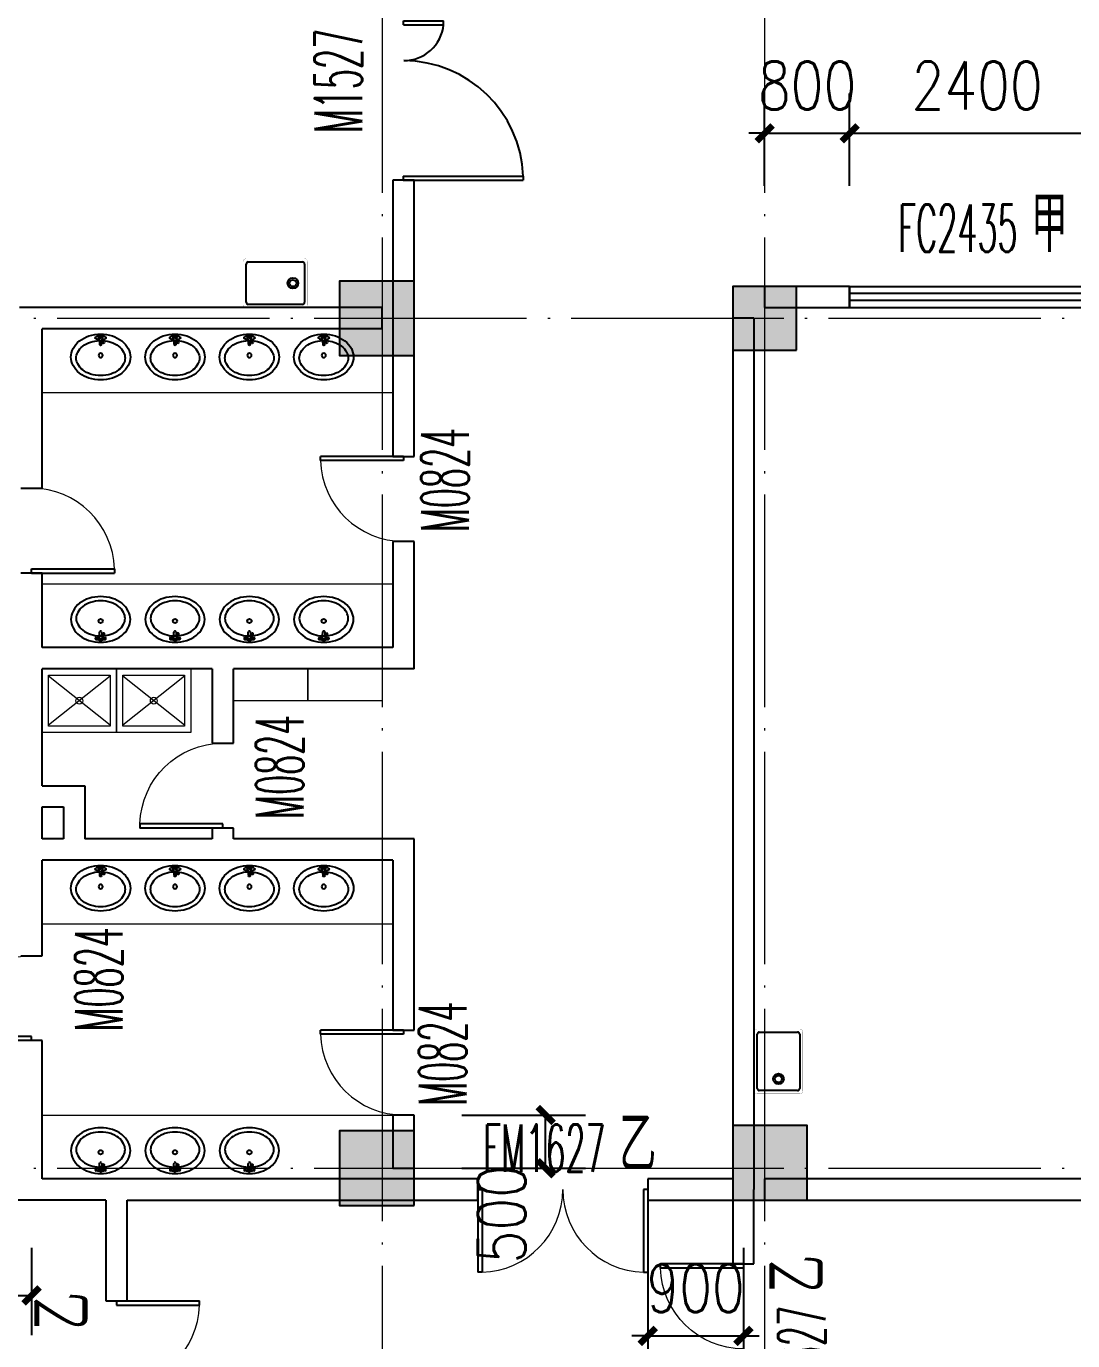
# Model space of a CAD drawing. Extents: x 1417642 to 3570900, y 124798 to 1191112.
# Drawn here: x 1518129 to 1527979, y 699909 to 712281 of the extents above; entities that cross this region are included whole.
import ezdxf

# ---------------------------------------------------------------- set-up
doc = ezdxf.new("R2010")
doc.units = 0
doc.header["$LTSCALE"] = 1000
doc.header["$MEASUREMENT"] = 0
doc.linetypes.add('DOTE', pattern=[2.42, 2, -0.2, 0.02, -0.2])
doc.layers.get('0').update_dxf_attribs({"linetype": 'CONTINUOUS'})
doc.layers.get('Defpoints').update_dxf_attribs({"linetype": 'CONTINUOUS'})
for name, color, linetype in [('colu', 2, 'CONTINUOUS'), ('DOTE', 1, 'DOTE'), ('LATRINE', 6, 'CONTINUOUS'), ('LVTRY', 6, 'CONTINUOUS'), ('PUB_DIM', 3, 'CONTINUOUS'), ('tiaozheng', 20, 'CONTINUOUS'), ('WALL', 4, 'CONTINUOUS'), ('WINDOW', 2, 'CONTINUOUS'), ('WINDOW_TEXT', 7, 'CONTINUOUS'), ('柱填充', 8, 'CONTINUOUS'), ('水点', 3, 'CONTINUOUS')]:
    doc.layers.add(name, color=color, linetype=linetype)
doc.styles.add('_TCH_WINDOW', font='ROMANS.shx', dxfattribs={"width": 0.7, "height": 400, "bigfont": 'Z.shx'})
doc.styles.add('DIM_FONT', font='SIMPLEX.shx', dxfattribs={"width": 0.8})
doc.styles.get("Standard").update_dxf_attribs({"font": 'GBENOR', "bigfont": 'GBCBIG'})
doc.dimstyles.new('DIMN150', dxfattribs={"dimscale": 1.5, "dimtxt": 300, "dimasz": 100, "dimexe": 250, "dimexo": 300, "dimgap": 150, "dimtad": 1, "dimdec": 0, "dimzin": 0, "dimdsep": 46, "dimtxsty": 'DIM_FONT', "dimblk": 'ARCHTICK', "dimcen": 0.09, "dimdle": 1.5, "dimclrt": 7, "dimazin": 2, "dimtfac": 1, "dimtdec": 0, "dimtix": 1, "dimtmove": 2, "dimatfit": 3, "dimldrblk": 'ARCHTICK', "dimfxl": 1, "dimtolj": 1, "dimtzin": 0, "dimarcsym": 0})

# ---------------------------------------------------------------- blocks, each defined once
blk = doc.blocks.new('M_E3')
for p, q in [((-275, -410), (-275, -50)), ((-255, -30), (255, -30)), ((275, -50), (275, -410)), ((255, -430), (-255, -430))]:
    blk.add_line(p, q)
at = {"const_width": 1.5}
for points in [[(-275, 0, 0.414214), (-305, -30, 0.414214)], [(305, -30, 0.414214), (275, 0, 0.414214)], [(-305, -430, 0.414214), (-275, -460, 0.414214)], [(275, -460, 0.414214), (305, -430, 0.414214)]]:
    blk.add_lwpolyline(points, format="xyb", dxfattribs=at)
for points in [[(-275, 0), (275, 0)], [(-305, -430), (-305, -30)], [(305, -30), (305, -430)], [(275, -460), (-275, -460)]]:
    blk.add_lwpolyline(points, dxfattribs=at)
for radius in [50, 32.5]:
    blk.add_circle((165, -230), radius)
for centre, start, end in [((-255, -50), 90, 180), ((255, -50), 0, 90), ((-255, -410), 180, 270), ((255, -410), 270, 0)]:
    blk.add_arc(centre, 20, start, end)
at = {"width": 0.8, "flags": 9}
for tag in ['XSIZE', 'YSIZE']:
    blk.add_attdef(tag, (0, 0), '', height=0.5, dxfattribs=at)
blk = doc.blocks.new('678')
at = {"layer": '柱填充'}
h = blk.add_hatch(color=256, dxfattribs=at)
h.paths.add_polyline_path([(1591630, 863580), (1591630, 864280), (1590930, 864280), (1590930, 863580)])
h.paths.add_polyline_path([(1591630, 871580), (1591630, 872280), (1590930, 872280), (1590930, 871580)])
h.paths.add_polyline_path([(1635280, 879530), (1635280, 880230), (1634580, 880230), (1634580, 879530)])
h.paths.add_polyline_path([(1658830, 893230), (1658830, 893830), (1658230, 893830), (1658230, 893230)])
h.paths.add_polyline_path([(1658880, 883230), (1658880, 883930), (1658180, 883930), (1658180, 883230)])
h.paths.add_polyline_path([(1658830, 879630), (1658830, 880230), (1658230, 880230), (1658230, 879630)])
h.paths.add_polyline_path([(1658880, 872230), (1658180, 872230), (1658180, 871630), (1658880, 871630)])
h.paths.add_polyline_path([(1658830, 863630), (1658830, 864230), (1658230, 864230), (1658230, 863630)])
h.paths.add_polyline_path([(1658830, 853630), (1658830, 854230), (1658230, 854230), (1658230, 853630)])
h.paths.add_polyline_path([(1658830, 845630), (1658830, 846230), (1658230, 846230), (1658230, 845630)])
h.paths.add_polyline_path([(1658830, 835630), (1658830, 836230), (1658230, 836230), (1658230, 835630)])
h.paths.add_polyline_path([(1648830, 893230), (1648830, 893830), (1648230, 893830), (1648230, 893230)])
h.paths.add_polyline_path([(1648830, 883230), (1648830, 883830), (1648230, 883830), (1648230, 883230)])
h.paths.add_polyline_path([(1648830, 879630), (1648830, 880230), (1648230, 880230), (1648230, 879630)])
h.paths.add_polyline_path([(1648830, 871630), (1648830, 872230), (1648230, 872230), (1648230, 871630)])
h.paths.add_polyline_path([(1648930, 863580), (1648930, 864280), (1648230, 864280), (1648230, 863580)])
h.paths.add_polyline_path([(1648930, 853580), (1648930, 854280), (1648230, 854280), (1648230, 853580)])
h.paths.add_polyline_path([(1648930, 845630), (1648930, 846330), (1648230, 846330), (1648230, 845630)])
h.paths.add_polyline_path([(1648930, 835630), (1648930, 836330), (1648230, 836330), (1648230, 835630)])
h.paths.add_polyline_path([(1645230, 891430), (1645230, 892030), (1644630, 892030), (1644630, 891430)])
h.paths.add_polyline_path([(1645280, 883230), (1645280, 883930), (1644580, 883930), (1644580, 883230)])
h.paths.add_polyline_path([(1645230, 879630), (1645230, 880230), (1644630, 880230), (1644630, 879630)])
h.paths.add_polyline_path([(1645230, 871630), (1645230, 872230), (1644630, 872230), (1644630, 871630)])
h.paths.add_polyline_path([(1645230, 863630), (1645230, 864230), (1644630, 864230), (1644630, 863630)])
h.paths.add_polyline_path([(1645230, 853630), (1645230, 854230), (1644630, 854230), (1644630, 853630)])
h.paths.add_polyline_path([(1645280, 845630), (1645280, 846330), (1644580, 846330), (1644580, 845630)])
h.paths.add_polyline_path([(1645230, 835630), (1645230, 836230), (1644630, 836230), (1644630, 835630)])
h.paths.add_polyline_path([(1635230, 893230), (1635230, 893830), (1634630, 893830), (1634630, 893230)])
h.paths.add_polyline_path([(1635230, 891430), (1635230, 892030), (1634630, 892030), (1634630, 891430)])
h.paths.add_polyline_path([(1635280, 883230), (1635280, 883930), (1634580, 883930), (1634580, 883230)])
h.paths.add_polyline_path([(1635230, 871630), (1635230, 872430), (1634630, 872430), (1634630, 871630)])
h.paths.add_polyline_path([(1635230, 853430), (1635230, 854230), (1634630, 854230), (1634630, 853430)])
h.paths.add_polyline_path([(1635330, 845630), (1635330, 846430), (1634530, 846430), (1634530, 845630)])
h.paths.add_polyline_path([(1635230, 835630), (1635230, 836230), (1634630, 836230), (1634630, 835630)])
h.paths.add_polyline_path([(1627230, 893230), (1627230, 893830), (1626630, 893830), (1626630, 893230)])
h.paths.add_polyline_path([(1627280, 883230), (1627280, 883930), (1626580, 883930), (1626580, 883230)])
h.paths.add_polyline_path([(1627230, 879630), (1627230, 880230), (1626630, 880230), (1626630, 879630)])
h.paths.add_polyline_path([(1627230, 871630), (1627230, 872430), (1626630, 872430), (1626630, 871630)])
h.paths.add_polyline_path([(1627230, 853430), (1627230, 854230), (1626630, 854230), (1626630, 853430)])
h.paths.add_polyline_path([(1627330, 845630), (1627330, 846430), (1626530, 846430), (1626530, 845630)])
h.paths.add_polyline_path([(1627230, 835630), (1627230, 836230), (1626630, 836230), (1626630, 835630)])
h.paths.add_polyline_path([(1619230, 893230), (1619230, 893830), (1618630, 893830), (1618630, 893230)])
h.paths.add_polyline_path([(1619280, 883230), (1619280, 883930), (1618580, 883930), (1618580, 883230)])
h.paths.add_polyline_path([(1619230, 879630), (1619230, 880230), (1618630, 880230), (1618630, 879630)])
h.paths.add_polyline_path([(1619230, 871630), (1619230, 872430), (1618630, 872430), (1618630, 871630)])
h.paths.add_polyline_path([(1619230, 853430), (1619230, 854230), (1618630, 854230), (1618630, 853430)])
h.paths.add_polyline_path([(1619330, 845630), (1619330, 846430), (1618530, 846430), (1618530, 845630)])
h.paths.add_polyline_path([(1619280, 835580), (1619280, 836280), (1618580, 836280), (1618580, 835580)])
h.paths.add_polyline_path([(1611230, 893230), (1611230, 893830), (1610630, 893830), (1610630, 893230)])
h.paths.add_polyline_path([(1611280, 883230), (1611280, 883930), (1610580, 883930), (1610580, 883230)])
h.paths.add_polyline_path([(1611230, 879630), (1611230, 880230), (1610630, 880230), (1610630, 879630)])
h.paths.add_polyline_path([(1611230, 871630), (1611230, 872430), (1610630, 872430), (1610630, 871630)])
h.paths.add_polyline_path([(1611230, 853430), (1611230, 854230), (1610630, 854230), (1610630, 853430)])
h.paths.add_polyline_path([(1611330, 845630), (1611330, 846430), (1610530, 846430), (1610530, 845630)])
h.paths.add_polyline_path([(1611280, 835580), (1611280, 836280), (1610580, 836280), (1610580, 835580)])
h.paths.add_polyline_path([(1603230, 893230), (1603230, 893830), (1602630, 893830), (1602630, 893230)])
h.paths.add_polyline_path([(1603280, 883230), (1603280, 883930), (1602580, 883930), (1602580, 883230)])
h.paths.add_polyline_path([(1603230, 879630), (1603230, 880230), (1602630, 880230), (1602630, 879630)])
h.paths.add_polyline_path([(1603230, 871630), (1603230, 872430), (1602630, 872430), (1602630, 871630)])
h.paths.add_polyline_path([(1603230, 853430), (1603230, 854230), (1602630, 854230), (1602630, 853430)])
h.paths.add_polyline_path([(1603330, 845630), (1603330, 846430), (1602530, 846430), (1602530, 845630)])
h.paths.add_polyline_path([(1603280, 835580), (1603280, 836280), (1602580, 836280), (1602580, 835580)])
h.paths.add_polyline_path([(1603230, 814930), (1603230, 815530), (1602630, 815530), (1602630, 814930)])
h.paths.add_polyline_path([(1595230, 893230), (1595230, 893830), (1594630, 893830), (1594630, 893230)])
h.paths.add_polyline_path([(1595230, 883230), (1595230, 883830), (1594630, 883830), (1594630, 883230)])
h.paths.add_polyline_path([(1595230, 879630), (1595230, 880230), (1594630, 880230), (1594630, 879630)])
h.paths.add_polyline_path([(1595230, 871630), (1595230, 872230), (1594630, 872230), (1594630, 871630)])
h.paths.add_polyline_path([(1595230, 863630), (1595230, 864230), (1594630, 864230), (1594630, 863630)])
h.paths.add_polyline_path([(1595230, 853630), (1595230, 854230), (1594630, 854230), (1594630, 853630)])
h.paths.add_polyline_path([(1595330, 845630), (1595330, 846330), (1594630, 846330), (1594630, 845630)])
h.paths.add_polyline_path([(1595330, 835580), (1595330, 836280), (1594630, 836280), (1594630, 835580)])
h.paths.add_polyline_path([(1591630, 893230), (1591630, 893830), (1591030, 893830), (1591030, 893230)])
h.paths.add_polyline_path([(1591680, 883230), (1591680, 883930), (1590980, 883930), (1590980, 883230)])
h.paths.add_polyline_path([(1591630, 879630), (1591630, 880230), (1591030, 880230), (1591030, 879630)])
h.paths.add_polyline_path([(1591630, 853580), (1591630, 854280), (1590930, 854280), (1590930, 853580)])
h.paths.add_polyline_path([(1591630, 845580), (1591630, 846280), (1590930, 846280), (1590930, 845580)])
h.paths.add_polyline_path([(1591630, 835630), (1591630, 836330), (1590930, 836330), (1590930, 835630)])
h.paths.add_polyline_path([(1591630, 814930), (1591630, 815530), (1591030, 815530), (1591030, 814930)])
h.paths.add_polyline_path([(1581630, 893230), (1581630, 893830), (1581030, 893830), (1581030, 893230)])
h.paths.add_polyline_path([(1581730, 883230), (1581730, 883930), (1581030, 883930), (1581030, 883230)])
h.paths.add_polyline_path([(1581630, 879630), (1581630, 880230), (1581030, 880230), (1581030, 879630)])
h.paths.add_polyline_path([(1581630, 871630), (1581630, 872230), (1581030, 872230), (1581030, 871630)])
h.paths.add_polyline_path([(1581630, 863630), (1581630, 864230), (1581030, 864230), (1581030, 863630)])
h.paths.add_polyline_path([(1581630, 853630), (1581630, 854230), (1581030, 854230), (1581030, 853630)])
h.paths.add_polyline_path([(1581630, 845630), (1581630, 846230), (1581030, 846230), (1581030, 845630)])
h.paths.add_polyline_path([(1581630, 835630), (1581630, 836230), (1581030, 836230), (1581030, 835630)])
h.paths.add_polyline_path([(1581630, 814930), (1581630, 815530), (1581030, 815530), (1581030, 814930)])
h.paths.add_polyline_path([(1603230, 830430), (1603230, 831230), (1602530, 831230), (1602530, 830430)])
h.paths.add_polyline_path([(1603230, 818530), (1603230, 819330), (1602530, 819330), (1602530, 818530)])
h.paths.add_polyline_path([(1581030, 831230), (1581030, 830430), (1581730, 830430), (1581730, 831230)])
h.paths.add_polyline_path([(1581030, 819330), (1581030, 818530), (1581730, 818530), (1581730, 819330)])
h.paths.add_polyline_path([(1591630, 830430), (1591630, 831230), (1590930, 831230), (1590930, 830430)])
h.paths.add_polyline_path([(1591630, 818530), (1591630, 819330), (1590930, 819330), (1590930, 818530)])
at = {"layer": 'colu'}
for points in [[(1591630, 853580), (1591630, 854280), (1590930, 854280), (1590930, 853580)], [(1595230, 853630), (1595230, 854230), (1594630, 854230), (1594630, 853630)], [(1591630, 845580), (1591630, 846280), (1590930, 846280), (1590930, 845580)], [(1595330, 845630), (1595330, 846330), (1594630, 846330), (1594630, 845630)]]:
    blk.add_lwpolyline(points, close=True, dxfattribs=at)
blk = doc.blocks.new('_ArchTick')
at = {"color": 0, "linetype": 'ByBlock', "const_width": 0.4}
blk.add_lwpolyline([(-0.5, -0.5), (0.5, 0.5)], dxfattribs=at)
blk = doc.blocks.new('*D3253')
at = {"layer": 'Defpoints', "color": 0}
for p in [(1523979, 701233), (1524879, 701233), (1524879, 699954)]:
    blk.add_point(p, dxfattribs=at)
at = {"layer": 'PUB_DIM', "color": 0, "lineweight": -2}
for p, q in [((1523979, 700783), (1523979, 699579)), ((1524879, 700783), (1524879, 699579)), ((1523979, 699954), (1523829, 699954)), ((1523979, 699954), (1524879, 699954)), ((1524879, 699954), (1525029, 699954))]:
    blk.add_line(p, q, dxfattribs=at)
at = {"layer": 'PUB_DIM', "color": 0, "lineweight": -2, "xscale": 150, "yscale": 150, "zscale": 150}
blk.add_blockref('_ArchTick', (1523979, 699954), dxfattribs=at)
at = {"layer": 'PUB_DIM', "color": 0, "lineweight": -2, "xscale": 150, "yscale": 150, "zscale": 150, "rotation": 180}
blk.add_blockref('_ArchTick', (1524879, 699954), dxfattribs=at)
at = {"layer": 'PUB_DIM', "color": 7, "insert": (1524429, 700404), "char_height": 450, "attachment_point": 5, "style": 'DIM_FONT'}
blk.add_mtext('\\A1;900', dxfattribs=at)
blk = doc.blocks.new('*D3439')
at = {"layer": 'Defpoints', "color": 0}
for p in [(1525879, 711274), (1525079, 710329), (1525879, 710329)]:
    blk.add_point(p, dxfattribs=at)
at = {"layer": 'PUB_DIM', "color": 0, "lineweight": -2}
for p, q in [((1525079, 710779), (1525079, 711649)), ((1525879, 710779), (1525879, 711649)), ((1525079, 711274), (1524929, 711274)), ((1525079, 711274), (1525879, 711274)), ((1525879, 711274), (1526029, 711274))]:
    blk.add_line(p, q, dxfattribs=at)
at = {"layer": 'PUB_DIM', "color": 0, "lineweight": -2, "xscale": 150, "yscale": 150, "zscale": 150}
blk.add_blockref('_ArchTick', (1525079, 711274), dxfattribs=at)
at = {"layer": 'PUB_DIM', "color": 0, "lineweight": -2, "xscale": 150, "yscale": 150, "zscale": 150, "rotation": 180}
blk.add_blockref('_ArchTick', (1525879, 711274), dxfattribs=at)
at = {"layer": 'PUB_DIM', "color": 7, "insert": (1525479, 711724), "char_height": 450, "attachment_point": 5, "style": 'DIM_FONT'}
blk.add_mtext('\\A1;800', dxfattribs=at)
blk = doc.blocks.new('*D3440')
at = {"layer": 'Defpoints', "color": 0}
for p in [(1528279, 711274), (1525879, 710329), (1528279, 710329)]:
    blk.add_point(p, dxfattribs=at)
at = {"layer": 'PUB_DIM', "color": 0, "lineweight": -2}
for p, q in [((1525879, 710779), (1525879, 711649)), ((1528279, 710779), (1528279, 711649)), ((1525877, 711274), (1528281, 711274))]:
    blk.add_line(p, q, dxfattribs=at)
at = {"layer": 'PUB_DIM', "color": 0, "lineweight": -2, "xscale": 150, "yscale": 150, "zscale": 150, "rotation": 180}
blk.add_blockref('_ArchTick', (1525879, 711274), dxfattribs=at)
at = {"layer": 'PUB_DIM', "color": 0, "lineweight": -2, "xscale": 150, "yscale": 150, "zscale": 150}
blk.add_blockref('_ArchTick', (1528279, 711274), dxfattribs=at)
at = {"layer": 'PUB_DIM', "color": 7, "insert": (1527079, 711724), "char_height": 450, "attachment_point": 5, "style": 'DIM_FONT'}
blk.add_mtext('\\A1;2400', dxfattribs=at)
blk = doc.blocks.new('*D3490')
at = {"layer": 'Defpoints', "color": 0}
for p in [(1521779, 702033), (1523017, 702033), (1521779, 701533)]:
    blk.add_point(p, dxfattribs=at)
at = {"layer": 'PUB_DIM', "color": 0, "lineweight": -2}
for p, q in [((1522229, 702033), (1523392, 702033)), ((1523017, 701531), (1523017, 702035)), ((1522229, 701533), (1523392, 701533))]:
    blk.add_line(p, q, dxfattribs=at)
at = {"layer": 'PUB_DIM', "color": 0, "lineweight": -2, "xscale": 150, "yscale": 150, "zscale": 150}
for p, rotation in [((1523017, 702033), 90), ((1523017, 701533), 270)]:
    blk.add_blockref('_ArchTick', p, dxfattribs=dict(at, rotation=rotation))
at = {"layer": 'PUB_DIM', "color": 7, "insert": (1522604, 701100), "char_height": 450, "attachment_point": 5, "rotation": 90, "style": 'DIM_FONT'}
blk.add_mtext('\\A1;500', dxfattribs=at)
blk = doc.blocks.new('*D3515')
at = {"layer": 'Defpoints', "color": 0}
for p in [(1514979, 701232), (1518179, 701232), (1518179, 700335)]:
    blk.add_point(p, dxfattribs=at)
at = {"layer": 'PUB_DIM', "color": 0, "lineweight": -2}
for p, q in [((1514979, 700782), (1514979, 699960)), ((1518179, 700782), (1518179, 699960)), ((1514977, 700335), (1518181, 700335))]:
    blk.add_line(p, q, dxfattribs=at)
at = {"layer": 'PUB_DIM', "color": 0, "lineweight": -2, "xscale": 150, "yscale": 150, "zscale": 150, "rotation": 180}
blk.add_blockref('_ArchTick', (1514979, 700335), dxfattribs=at)
at = {"layer": 'PUB_DIM', "color": 0, "lineweight": -2, "xscale": 150, "yscale": 150, "zscale": 150}
blk.add_blockref('_ArchTick', (1518179, 700335), dxfattribs=at)
at = {"layer": 'PUB_DIM', "color": 7, "insert": (1516579, 700785), "char_height": 450, "attachment_point": 5, "style": 'DIM_FONT'}
blk.add_mtext('\\A1;3200', dxfattribs=at)
blk = doc.blocks.new('$TCHSYS$WIN2D')
for p, q in [((-0.5, 0.5), (0.5, 0.5)), ((-0.5, 0.5), (-0.5, -0.5)), ((0.5, 0.5), (0.5, -0.5)), ((0.5, 0.1667), (-0.5, 0.1667)), ((0.5, -0.1667), (-0.5, -0.1667)), ((-0.5, -0.5), (0.5, -0.5))]:
    blk.add_line(p, q)
blk = doc.blocks.new('$DorLib2D$00000225')
at = {"color": 0}
for p, q in [((0.475, -0.0014), (0.475, 0.7521)), ((0.475, 0.7521), (0.5, 0.7521)), ((0.5, -0.0014), (0.5, 0.7521)), ((-0.5, 0), (-0.5, 0.252)), ((-0.475, 0.252), (-0.5, 0.252)), ((-0.475, 0), (-0.475, 0.252)), ((-0.475, 0), (-0.5, 0)), ((0.475, -0.0014), (0.5, -0.0014))]:
    blk.add_line(p, q, dxfattribs=at)
for centre, radius, start, end in [((0.5046, -0.0019), 0.7546, 92.24927, 179.72377), ((-0.5008, 0.0026), 0.2508, 359.78987, 84.09744)]:
    blk.add_arc(centre, radius, start, end, dxfattribs=at)
blk = doc.blocks.new('$lvtry$00000193')
for p, q in [((-17, -43, 0), (-17, -33, 0)), ((17, -43, 0), (17, -33, 0))]:
    blk.add_line(p, q)
at = {"elevation": 0}
blk.add_lwpolyline([(280, -215, 0.12431), (260, -136, 0.105707), (198, -63, 0.086941), (110, -17, 0.077137), (0, 0, 0.077137), (-110, -17, 0.086941), (-198, -63, 0.105707), (-260, -136, 0.12431), (-280, -215, 0.12431), (-260, -294, 0.105707), (-198, -367, 0.086941), (-110, -413, 0.077137), (0, -430, 0.077137), (110, -413, 0.086941), (198, -367, 0.105707), (260, -294, 0.12431)], format="xyb", close=True, dxfattribs=at)
blk.add_lwpolyline([(-25, -61, 0.056876), (-95, -75, 0.086941), (-168, -113, 0.105707), (-216, -170, 0.12431), (-230, -225, 0.12431), (-216, -280, 0.105707), (-168, -337, 0.086941), (-95, -375, 0.077137), (0, -390, 0.077137), (95, -375, 0.086941), (168, -337, 0.105707), (216, -280, 0.12431), (230, -225, 0.12431), (216, -170, 0.105707), (168, -113, 0.086941), (95, -75, 0.06676), (13, -60, 0.06676)], format="xyb", dxfattribs=at)
for centre, radius in [((0, -43, 0), 16.7), ((0, -200, 0), 20)]:
    blk.add_circle(centre, radius)
for centre, radius, start, end in [((-40, -34, 0), 10.1, 106.6096, 258.1648), ((-64, 234, 0), 259, 274.7069, 282.3732), ((-75, -213, 0), 173, 71.36, 79.1873), ((-29, -80, 0), 6.77, 155.344, 308.3224), ((-171, 19, 0), 166, 324.8411, 338.1337), ((-171, 19, 0), 170, 324.8411, 331.3523), ((-29, -80, 0), 3.37, 155.344, 308.3224), ((100, -194, 0), 170, 132.3141, 138.8253), ((100, -194, 0), 166, 125.5327, 138.8253), ((-12, -58, 0), 10.6, 201.8924, 261.774), ((0, -33, 0), 16.7, 0, 180), ((-381, -115, 0), 372, 2.3982, 6.7627), ((0, -96, 0), 9.9, 201.7837, 338.2163), ((64, 234, 0), 259, 257.6268, 265.2931), ((381, -115, 0), 372, 170.1008, 177.6018), ((75, -213, 0), 173, 100.8127, 110.4191), ((40, -34, 0), 10.1, 281.8352, 73.3904)]:
    blk.add_arc(centre, radius, start, end)
blk.add_point((0, -33, 0))
blk = doc.blocks.new('$DorLib2D$00000001')
for p, q in [((0.45, 0.975), (0.5, 0.975)), ((0.45, 0), (0.45, 0.975)), ((0.5, 0), (0.5, 0.975)), ((0.5, 0), (0.45, 0))]:
    blk.add_line(p, q)
at = {"lineweight": 13}
blk.add_arc((0.475, 0), 0.975, 91.4693, 180, dxfattribs=at)
blk = doc.blocks.new('$DorLib2D$00000002')
for p, q in [((-0.5, 0), (-0.5, 0.4875)), ((-0.475, 0.4875), (-0.5, 0.4875)), ((-0.475, 0), (-0.475, 0.4875)), ((0.475, 0), (0.475, 0.4875)), ((0.475, 0.4875), (0.5, 0.4875)), ((0.5, 0), (0.5, 0.4875)), ((-0.5, 0), (-0.475, 0)), ((0.5, 0), (0.475, 0))]:
    blk.add_line(p, q)
at = {"lineweight": 13}
for centre, start, end in [((-0.4875, 0), 0, 88.53072), ((0.4875, 0), 91.46928, 180)]:
    blk.add_arc(centre, 0.4875, start, end, dxfattribs=at)

msp = doc.modelspace()

# ---------------------------------------------------------------- linework, layer by layer
at = {"layer": 'DOTE', "lineweight": 0, "elevation": 0}
for points in [[(1521478.8, 727233.2), (1521478.8, 643548.7)], [(1525078.8, 727233.2), (1525078.8, 643548.7)], [(1501478.8, 709533.2), (1597499.2, 709533.2)], [(1501478.8, 701533.2), (1597499.2, 701533.2)]]:
    msp.add_lwpolyline(points, dxfattribs=at)
at = {"layer": 'LATRINE', "lineweight": 0, "elevation": 0}
for points in [[(1518278.8, 708833.2), (1521078.8, 708833.2)], [(1518278.8, 708833.2), (1521578.8, 708833.2)], [(1518278.8, 707033.2), (1521578.8, 707033.2)], [(1518278.8, 703833.2), (1521578.8, 703833.2)], [(1518278.8, 702033.2), (1521678.8, 702033.2)]]:
    msp.add_lwpolyline(points, dxfattribs=at)
at = {"layer": 'LVTRY', "lineweight": 0}
for p, q in [((1518918.8, 706165.2, 0), (1518338.8, 705701.6, 0)), ((1518918.8, 705701.6, 0), (1518338.8, 706165.2, 0)), ((1519618.8, 706165.2, 0), (1519038.8, 705701.6, 0)), ((1519618.8, 705701.6, 0), (1519038.8, 706165.2, 0))]:
    msp.add_line(p, q, dxfattribs=at)
at = {"layer": 'LVTRY', "lineweight": 0, "elevation": 0}
for points in [[(1518278.8, 706233.2), (1518978.8, 706233.2), (1518978.8, 705633.5), (1518278.8, 705633.5)], [(1518978.8, 706233.2), (1519678.8, 706233.2), (1519678.8, 705633.5), (1518978.8, 705633.5)], [(1520078.8, 706233.2), (1520778.8, 706233.2), (1520778.8, 705933.5), (1520078.8, 705933.5)], [(1520778.8, 706233.2), (1521478.8, 706233.2), (1521478.8, 705933.5), (1520778.8, 705933.5)], [(1518338.8, 706173.2), (1518918.8, 706173.2), (1518918.8, 705693.5), (1518338.8, 705693.5)], [(1519038.8, 706173.2), (1519618.8, 706173.2), (1519618.8, 705693.5), (1519038.8, 705693.5)]]:
    msp.add_lwpolyline(points, close=True, dxfattribs=at)
at = {"layer": 'LVTRY', "lineweight": 0}
for centre in [(1518628.8, 705933.4, 0), (1519328.8, 705933.4, 0)]:
    msp.add_circle(centre, 32.1, dxfattribs=at)
at = {"layer": 'WALL'}
for p, q in [((1521778.8, 710833.2), (1521578.8, 710833.2)), ((1521578.8, 710833.2), (1521578.8, 709533.2)), ((1521778.8, 709533.2), (1521778.8, 710833.2)), ((1525878.8, 709833.2), (1525078.8, 709833.2)), ((1525078.8, 709833.2), (1525078.8, 709633.2)), ((1525878.8, 709633.2), (1525878.8, 709833.2)), ((1518178.8, 709633.2), (1518066.3, 709633.2)), ((1521478.8, 709633.2), (1518178.8, 709633.2)), ((1521478.8, 709433.2), (1521478.8, 709633.2)), ((1525078.8, 709633.2), (1525878.8, 709633.2)), ((1521578.8, 709533.2), (1521578.8, 708233.2)), ((1521778.8, 708233.2), (1521778.8, 709533.2)), ((1524778.8, 709533.2), (1524778.8, 701433.2)), ((1524978.8, 709533.2), (1524778.8, 709533.2)), ((1524978.8, 709533.2), (1524978.8, 701333.2)), ((1521478.8, 709433.2), (1518278.8, 709433.2)), ((1518278.8, 707933.2), (1518278.8, 709433.2)), ((1521578.8, 708233.2), (1521778.8, 708233.2)), ((1518078.8, 707933.2), (1518278.8, 707933.2)), ((1521778.8, 707433.2), (1521578.8, 707433.2)), ((1521578.8, 707433.2), (1521578.8, 706433.2)), ((1521778.8, 706233.2), (1521778.8, 707433.2)), ((1518278.8, 707133.2), (1518078.8, 707133.2)), ((1518278.8, 706433.2), (1518278.8, 707133.2)), ((1519978.8, 706433.2), (1518278.8, 706433.2)), ((1521578.8, 706433.2), (1519978.8, 706433.2)), ((1519878.8, 706233.2), (1518278.8, 706233.2)), ((1518278.8, 705333.2), (1518278.8, 706233.2)), ((1519878.8, 706233.2), (1519878.8, 705533.2)), ((1521778.8, 706233.2), (1520078.8, 706233.2)), ((1520078.8, 705533.2), (1520078.8, 706233.2)), ((1519878.8, 705533.2), (1520078.8, 705533.2)), ((1518278.8, 705133.2), (1518278.8, 705333.2)), ((1518278.8, 705133.2), (1518678.8, 705133.2)), ((1518678.8, 705133.2), (1518678.8, 704633.2)), ((1518278.8, 704933.2), (1518478.8, 704933.2)), ((1518278.8, 704633.2), (1518278.8, 704933.2)), ((1518478.8, 704933.2), (1518478.8, 704633.2)), ((1520078.8, 704733.2), (1519878.8, 704733.2)), ((1519878.8, 704733.2), (1519878.8, 704633.2)), ((1520078.8, 704633.2), (1520078.8, 704733.2)), ((1518478.8, 704633.2), (1518278.8, 704633.2)), ((1519878.8, 704633.2), (1518678.8, 704633.2)), ((1521778.8, 704633.2), (1520078.8, 704633.2)), ((1521778.8, 702833.2), (1521778.8, 704633.2)), ((1518578.8, 704433.2), (1518278.8, 704433.2)), ((1518278.8, 703533.2), (1518278.8, 704433.2)), ((1519978.8, 704433.2), (1518578.8, 704433.2)), ((1521578.8, 704433.2), (1519978.8, 704433.2)), ((1521578.8, 704433.2), (1521578.8, 702833.2)), ((1518078.8, 703533.2), (1518278.8, 703533.2)), ((1521578.8, 702833.2), (1521778.8, 702833.2)), ((1518278.8, 702733.2), (1518078.8, 702733.2)), ((1518278.8, 702033.2), (1518278.8, 702733.2)), ((1518278.8, 701433.2), (1518278.8, 702033.2)), ((1521778.8, 702033.2), (1521578.8, 702033.2)), ((1521578.8, 702033.2), (1521578.8, 701533.2)), ((1521778.8, 701533.2), (1521778.8, 702033.2)), ((1521578.8, 701533.2), (1521778.8, 701533.2)), ((1518978.8, 701433.2), (1518278.8, 701433.2)), ((1522379.2, 701433.2), (1518978.8, 701433.2)), ((1522379.2, 701233.2), (1522379.2, 701433.2)), ((1524778.8, 701433.2), (1523979.2, 701433.2)), ((1523979.2, 701433.2), (1523979.2, 701233.2)), ((1528078.8, 701433.2), (1525078.8, 701433.2)), ((1525078.8, 701433.2), (1525078.8, 701233.2)), ((1524978.8, 700633.2), (1524978.8, 701333.2)), ((1518178.8, 701233.2), (1514878.8, 701233.2)), ((1518878.8, 701233.2), (1518178.8, 701233.2)), ((1518878.8, 701233.2), (1518878.8, 700283.2)), ((1519078.8, 701233.2), (1522379.2, 701233.2)), ((1519078.8, 700283.2), (1519078.8, 701233.2)), ((1523979.2, 701233.2), (1524778.8, 701233.2)), ((1524778.8, 701233.2), (1524778.8, 700633.2)), ((1525078.8, 701233.2), (1528078.8, 701233.2)), ((1524778.8, 700633.2), (1524978.8, 700633.2)), ((1518878.8, 700283.2), (1519078.8, 700283.2))]:
    msp.add_line(p, q, dxfattribs=at)

# ---------------------------------------------------------------- block references
at = {"layer": 'LVTRY', "lineweight": 0, "yscale": -1, "rotation": 180}
for p in [(1518828.8, 709383.2, 0), (1518828.8, 709383.2, 0), (1519528.8, 709383.2, 0), (1519528.8, 709383.2, 0), (1520228.8, 709383.2, 0), (1520228.8, 709383.2, 0), (1520928.8, 709383.2, 0), (1518828.8, 704383.2, 0), (1519528.8, 704383.2, 0), (1520228.8, 704383.2, 0), (1520928.8, 704383.2, 0)]:
    msp.add_blockref('$lvtry$00000193', p, dxfattribs=at)
at = {"layer": 'LVTRY', "lineweight": 0, "rotation": 180}
for p in [(1518828.8, 706483.2, 0), (1519528.8, 706483.2, 0), (1520228.8, 706483.2, 0), (1520928.8, 706483.2, 0), (1518828.8, 701483.2, 0), (1519528.8, 701483.2, 0), (1520228.8, 701483.2, 0)]:
    msp.add_blockref('$lvtry$00000193', p, dxfattribs=at)
at = {"layer": 'tiaozheng', "color": 2}
msp.add_blockref('678', (-69851.5, -144396.9, 0), dxfattribs=at)
at = {"layer": 'WINDOW', "lineweight": 0}
ref = msp.add_blockref('$DorLib2D$00000225', (1521678.8, 711583.2), dxfattribs=dict(at, xscale=-1500, yscale=-1500, zscale=-1500, rotation=90))
ref.add_attrib('A', 'M1527', (1521289.5, 711274), dxfattribs={"layer": 'WINDOW_TEXT', "lineweight": 0, "height": 446.25, "rotation": 90, "style": '_TCH_WINDOW', "width": 0.494118})
at = {"layer": 'WINDOW', "color": 2, "xscale": -2400, "yscale": -200, "zscale": -2400, "rotation": 179.9999999999645}
msp.add_blockref('$TCHSYS$WIN2D', (1527078.8, 709733.2), dxfattribs=at)
at = {"layer": 'WINDOW', "lineweight": 0}
ref = msp.add_blockref('$DorLib2D$00000001', (1521678.8, 707833.2), dxfattribs=dict(at, xscale=800, yscale=800, zscale=800, rotation=90))
ref.add_attrib('A', 'M0824', (1522293.2, 707518.7), dxfattribs={"layer": 'WINDOW_TEXT', "lineweight": 0, "height": 446.25, "rotation": 90, "style": '_TCH_WINDOW', "width": 0.494118})
ref = msp.add_blockref('$DorLib2D$00000001', (1518178.8, 707533.2), dxfattribs=dict(at, xscale=-800, yscale=-800, zscale=-800, rotation=90))
ref.add_attrib('A', 'M0824', (1517748.2, 707218.7), dxfattribs={"layer": 'WINDOW_TEXT', "lineweight": 0, "height": 446.25, "rotation": 90, "style": '_TCH_WINDOW', "width": 0.494118})
ref = msp.add_blockref('$DorLib2D$00000001', (1519978.8, 705133.2), dxfattribs=dict(at, xscale=-800, yscale=800, zscale=-800, rotation=90))
ref.add_attrib('A', 'M0824', (1520737.2, 704818.7), dxfattribs={"layer": 'WINDOW_TEXT', "lineweight": 0, "height": 446.25, "rotation": 90, "style": '_TCH_WINDOW', "width": 0.494118})
ref = msp.add_blockref('$DorLib2D$00000001', (1518178.8, 703133.2), dxfattribs=dict(at, xscale=-800, yscale=800, zscale=-800, rotation=90))
ref.add_attrib('A', 'M0824', (1519034, 702818.7), dxfattribs={"layer": 'WINDOW_TEXT', "lineweight": 0, "height": 446.25, "rotation": 90, "style": '_TCH_WINDOW', "width": 0.494118})
ref = msp.add_blockref('$DorLib2D$00000001', (1521678.8, 702433.2), dxfattribs=dict(at, xscale=800, yscale=800, zscale=800, rotation=90))
ref.add_attrib('A', 'M0824', (1522271.4, 702118.7), dxfattribs={"layer": 'WINDOW_TEXT', "lineweight": 0, "height": 446.25, "rotation": 90, "style": '_TCH_WINDOW', "width": 0.494118})
for p, xscale, yscale, zscale, rotation in [((1523179.2, 701333.2), 1600, 1600, 1600, 180), ((1524878.8, 699833.2), 1600, -1600, 1600, 270), ((1518978.8, 699483.2), -1600, -1600, -1600, 90)]:
    msp.add_blockref('$DorLib2D$00000002', p, dxfattribs=dict(at, xscale=xscale, yscale=yscale, zscale=zscale, rotation=rotation))
at = {"layer": '水点'}
msp.add_blockref('M_E3', (1520473.8, 710093.2, 0), dxfattribs=at)
at = {"layer": '水点', "rotation": 270}
msp.add_blockref('M_E3', (1525438.8, 702538.2, 0), dxfattribs=at)

# ---------------------------------------------------------------- texts
at = {"layer": 'WINDOW_TEXT', "color": 2, "style": '_TCH_WINDOW'}
for s, height, width, p in [('甲', 525, 0.7, (1527585, 710157.6)), ('FC2435', 446.25, 0.494118, (1526335.5, 710157.6))]:
    msp.add_text(s, height=height, rotation=360, dxfattribs=dict(at, width=width)).set_placement(p)
at = {"layer": 'WINDOW_TEXT', "style": '_TCH_WINDOW'}
for s, height, width, p in [('乙', 525, 0.7, (1523710.2, 701498.8)), ('FM1627', 446.25, 0.494118, (1522429.2, 701498.8))]:
    msp.add_text(s, height=height, dxfattribs=dict(at, width=width)).set_placement(p)
for s, height, width, p in [('乙', 525, 0.7, (1525651.5, 700364.2)), ('乙', 525, 0.7, (1518731.2, 700014.2)), ('FM1627', 446.25, 0.494118, (1525651.5, 699083.2))]:
    msp.add_text(s, height=height, rotation=90, dxfattribs=dict(at, width=width)).set_placement(p)

# ---------------------------------------------------------------- dimensions: what is measured, and where the dimension line sits
at = {"layer": 'PUB_DIM'}
for p1, p2, distance, picture, middle in [((1525078.8, 710328.5), (1525878.8, 710328.5), 945.5, '*D3439', (1525478.8, 711724.1)), ((1525878.8, 710328.5), (1528278.8, 710328.5), 945.5, '*D3440', (1527078.8, 711724.1)), ((1514978.8, 701232.1), (1518178.8, 701232.1), -897, '*D3515', (1516578.8, 700785.1)), ((1523979.2, 701233.2), (1524878.8, 701233.2), -1279.1, '*D3253', (1524429, 700404.1))]:
    dim = msp.add_aligned_dim(p1=p1, p2=p2, distance=distance, dimstyle='DIMN150', dxfattribs=at)
    dim.commit()
    dim.dimension.update_dxf_attribs({"geometry": picture, "text_midpoint": middle})
dim = msp.add_linear_dim(base=(1523016.5, 702033.2), p1=(1521778.8, 701533.2), p2=(1521778.8, 702033.2), angle=90, dimstyle='DIMN150', dxfattribs=at)
dim.commit()
dim.dimension.update_dxf_attribs({"geometry": '*D3490', "text_midpoint": (1522604, 701099.7), "dimtype": 129})

doc.saveas('drawing.dxf')
